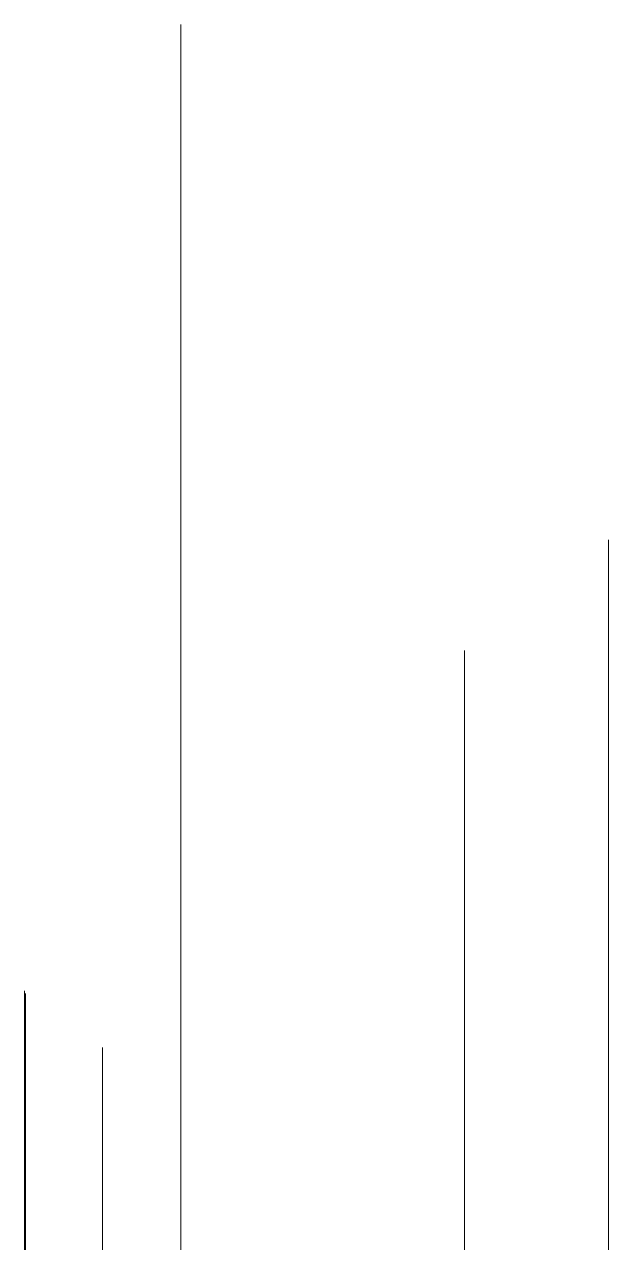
# Model space of a CAD drawing. Header units: inches. Extents: x 20403 to 33128, y 11552 to 20076.
# Drawn here: x 24601 to 24904, y 18687 to 19319 of the extents above; entities that cross this region are included whole.
import ezdxf

# ---------------------------------------------------------------- set-up
doc = ezdxf.new("R2010")
doc.units = ezdxf.units.IN
doc.header["$MEASUREMENT"] = 0
doc.layers.add('GRID LAYOUT', color=1, linetype='Continuous', lineweight=9)
doc.layers.add('SKYLIGHT', color=4, linetype='Continuous', lineweight=20)

msp = doc.modelspace()

# ---------------------------------------------------------------- linework, layer by layer
at = {"layer": 'GRID LAYOUT', "lineweight": 9}
for p, q in [((24681.86506, 18024.71285), (24681.86506, 19319.10537)), ((24903.75546, 18024.71285), (24903.75546, 19051.60216)), ((24600.68564, 18024.71285), (24600.68564, 18817.6329)), ((24601.30696, 18023.21285), (24601.30696, 18816.1329))]:
    msp.add_line(p, q, dxfattribs=at)
at = {"layer": 'GRID LAYOUT', "color": 6, "lineweight": 9}
msp.add_line((24829.0704, 18024.71285), (24829.0704, 18994.22065), dxfattribs=at)
at = {"layer": 'SKYLIGHT', "lineweight": 9}
msp.add_line((24641.27535, 15586.8864), (24641.27535, 18788.12889), dxfattribs=at)

doc.saveas('drawing.dxf')
